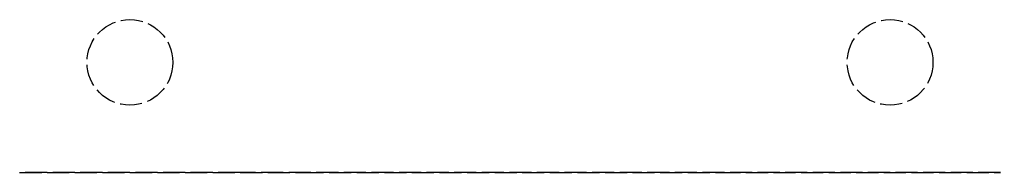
# Model space of a CAD drawing. Header units: millimetres. Extents: x 670.7 to 750.7, y 0 to 12.5.
import ezdxf

# ---------------------------------------------------------------- set-up
doc = ezdxf.new("R2010")
doc.units = ezdxf.units.MM
doc.header["$LTSCALE"] = 0.15
doc.linetypes.add('ACAD_ISO02W100', pattern=[15, 12, -3])
doc.layers.add('0-Sketch', color=20, linetype='ACAD_ISO02W100')

msp = doc.modelspace()

# ---------------------------------------------------------------- linework, layer by layer
at = {"layer": '0-Sketch', "extrusion": (0, -1, 0)}
msp.add_lwpolyline([(732.678, 425.648), (732.678, 440.648), (688.678, 440.648), (688.678, 425.648), (670.678, 425.648), (670.678, 420.648), (693.678, 420.648), (693.678, 435.648), (727.678, 435.648), (727.678, 420.648), (750.678, 420.648), (750.678, 425.648)], close=True, dxfattribs=at)
at = {"layer": '0-Sketch'}
for centre in [(679.678, 9, 425.648), (741.678, 9, 425.648)]:
    msp.add_circle(centre, 3.5, dxfattribs=at)

doc.saveas('drawing.dxf')
